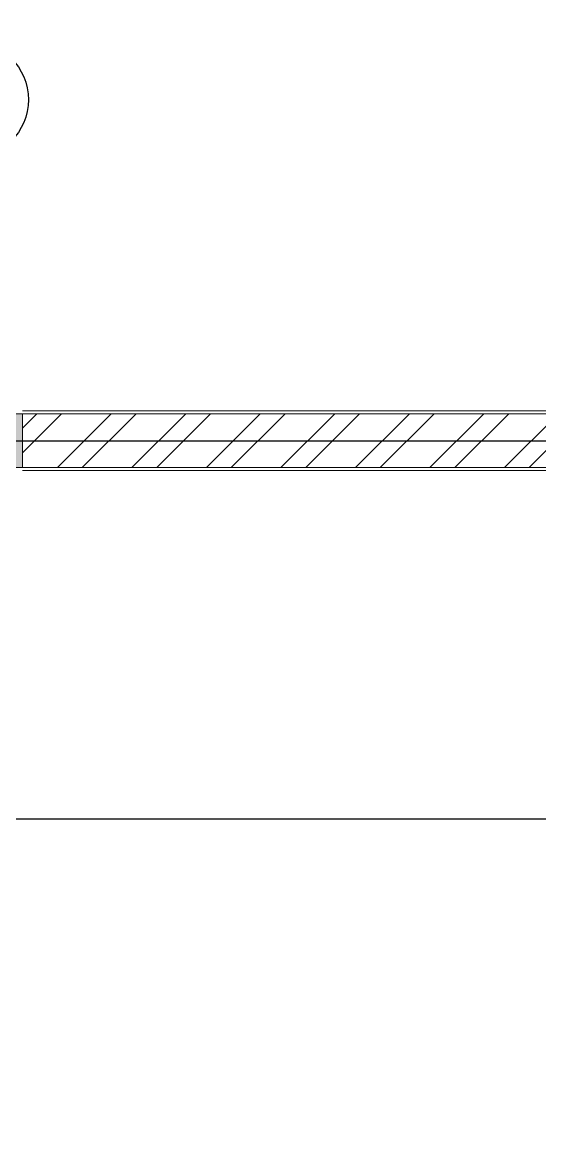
# Model space of a CAD drawing. Header units: millimetres. Extents: x 2659630 to 6742168, y -2425387 to -732288.
# Drawn here: x 3937961 to 3940169, y -1152052 to -1147251 of the extents above; entities that cross this region are included whole.
import ezdxf

# ---------------------------------------------------------------- set-up
doc = ezdxf.new("R2010")
doc.units = ezdxf.units.MM
for name, color, linetype, lineweight in [('A-ANNO-DIMS', 211, 'Continuous', 9), ('A-hatch', 253, 'Continuous', 0), ('A-PLASTER', 50, 'Continuous', 0), ('A-RCC', 2, 'Continuous', 0), ('A-WALL', 113, 'Continuous', 9), ('A-WALL-PATT', 111, 'Continuous', 0), ('S-GRID-IDEN', 1, 'Continuous', 9)]:
    doc.layers.add(name, color=color, linetype=linetype, lineweight=lineweight)
doc.layers.add('A-LINE 08', color=8, linetype='Continuous')
doc.layers.get('A-ANNO-DIMS').off()

# ---------------------------------------------------------------- blocks, each defined once
blk = doc.blocks.new('Grid - M_Grid Head - Circle_02-314212-GROUND FLOOR PLAN_01')
at = {"layer": 'A-LINE 08'}
blk.add_circle((0, 0), 5.000000000000004, dxfattribs=at)
blk = doc.blocks.new('A$C2D2C472C')
at = {"layer": 'A-WALL-PATT'}
h = blk.add_hatch(dxfattribs=at)
h.set_pattern_fill('ANSI37', color=256, scale=600, style=0)
h.set_pattern_definition([(45, (-102930.4976328127, -114895.0412800389), (-53.03300858899107, 53.03300858899107), []), (135, (-102930.4976328127, -114895.0412800389), (-53.03300858899107, -53.03300858899106), [])])
edge = h.paths.add_edge_path()
edge.add_line((944.9995019281778, 1920.086653618404), (945.0008851355669, 2189.884832272088))
edge.add_arc((910.0008851359307, 2189.884989272134), 34.99999999998833, 359.9997429874282, 449.9997132388004)
edge.add_line((910.0010603083792, 2224.884989271683), (206.5573315929068, 2224.905706588062))
edge.add_arc((206.3435287130415, 2190.119336553427), 34.78702706265661, 89.64785493841943, 180.3515355871881)
edge.add_line((171.5571564060956, 2189.90590370784), (171.5104949169763, 989.9413756946597))
edge.add_arc((206.436017342523, 989.8668982434319), 34.92560183573225, 179.8778189455847, 270.1221930522632)
edge.add_line((206.5105021072231, 954.9413758334849), (479.9996885845903, 954.8601867418038))
edge.add_line((479.9996885845903, 954.8601867418038), (480.0000001211592, 839.860185584781))
edge.add_line((480.0000001211592, 839.860185584781), (206.5104973261623, 839.9413757038274))
edge.add_arc((206.4964083629893, 989.9011490803969), 149.9597740384099, 192.8758880656439, 270.00538303110875, ccw=False)
edge.add_line((60.30736402368348, 956.4841302904388), (60.0000001211738, 2189.906551396358))
edge.add_arc((204.1890972755355, 2195.622790524605), 144.3023600914457, 89.0594131363834, 182.2702476428867, ccw=False)
edge.add_arc((117.0175473045965, -14981488.51647655), 14983828.42245068, 89.99696775482101, 89.99965761188861, ccw=False)
edge.add_arc((909.9946922726667, 2189.870040024718), 150.0149508471489, 45.00209331497581, 89.99734813771352, ccw=False)
edge.add_arc((910.01583289064, 2189.891182187523), 149.9850524061101, -0.0026534085425282683, 45.00209331497041, ccw=False)
edge.add_line((1060.000885135916, 2189.884236272439), (1059.999510428475, 1919.979855106591))
edge.add_line((1059.999510428475, 1919.979855106591), (944.9995019281778, 1920.086653618404))

msp = doc.modelspace()

# ---------------------------------------------------------------- hatches: boundary and pattern name
at = {"layer": 'A-hatch', "true_color": 0x939598}
h = msp.add_hatch(color=252, dxfattribs=at)
h.dxf.hatch_style = 1
h.paths.add_polyline_path([(3957560.646365943, -1134452.537597807), (3957110.646365951, -1134452.53525081), (3957110.644018973, -1134902.531091481), (3957560.644018966, -1134902.53343848)])
h.paths.add_polyline_path([(3953640.646365992, -1134452.517152842), (3953190.646365996, -1134452.514805844), (3953190.644019025, -1134902.510646517), (3953640.644019018, -1134902.512993516)])
h.paths.add_polyline_path([(3949720.646366042, -1134452.496707878), (3949270.646366051, -1134452.494360879), (3949270.644019074, -1134902.490201554), (3949720.644019066, -1134902.492548549)])
h.paths.add_polyline_path([(3945800.6463661, -1134452.476262912), (3945350.646366104, -1134452.473915915), (3945350.64401913, -1134902.469846768), (3945800.644019119, -1134902.472193768)])
h.paths.add_polyline_path([(3941880.646366148, -1134452.455817948), (3941430.646366159, -1134452.45347095), (3941430.645166586, -1134682.453470948), (3941880.645166579, -1134682.455817946)])
h.paths.add_polyline_path([(3937960.64636621, -1134452.435372984), (3937510.646366215, -1134452.433025985), (3937510.645166638, -1134682.433025982), (3937960.64516664, -1134682.435372981)])
h.paths.add_polyline_path([(3934340.64640822, -1134452.416492685), (3933890.646408227, -1134452.414145686), (3933890.645208652, -1134682.414145685), (3934340.645208645, -1134682.416492681)])
h.paths.add_polyline_path([(3930830.64645025, -1134452.394120821), (3930380.64645025, -1134452.391773821), (3930380.646450228, -1134452.395839099), (3930610.641185391, -1134682.392973373), (3930830.645250666, -1134682.394120816)])
h.paths.add_polyline_path([(3930380.646450228, -1134452.395839099), (3930380.645250672, -1134682.391773819), (3930610.641185391, -1134682.392973373)])
h.paths.add_polyline_path([(3930610.626944083, -1138192.392879304), (3930380.626944081, -1138192.391679727), (3930380.624597087, -1138642.391679723), (3930610.624597087, -1138642.392879299)])
h.paths.add_polyline_path([(3930610.591634815, -1144962.388812352), (3930380.591634816, -1144962.387612774), (3930380.589287817, -1145412.38761277), (3930610.589287817, -1145412.388812346)])
h.paths.add_polyline_path([(3930830.570981204, -1148922.394120623), (3930610.570887162, -1148922.3929732), (3930380.569781638, -1149152.391679577), (3930380.569781638, -1149152.391773622), (3930830.56978163, -1149152.394120621)])
h.paths.add_polyline_path([(3930610.570887162, -1148922.3929732), (3930380.570981209, -1148922.391773624), (3930380.569781638, -1149152.391679577)])
h.paths.add_polyline_path([(3934340.570939197, -1148922.41242721), (3933890.570939201, -1148922.410080213), (3933890.56973963, -1149152.410080211), (3934340.56973962, -1149152.412427207)])
h.paths.add_polyline_path([(3937960.570897191, -1148922.431307512), (3937510.570897195, -1148922.428960513), (3937510.569697618, -1149152.428960508), (3937960.569697614, -1149152.431307509)])
h.paths.add_polyline_path([(3945800.572128422, -1148702.472103402), (3945350.572128429, -1148702.469756403), (3945350.569781424, -1149152.471219631), (3945800.569781418, -1149152.473566631)])
h.paths.add_polyline_path([(3949720.572128371, -1148702.492548365), (3949270.572128377, -1148702.490201366), (3949270.569781377, -1149152.490295405), (3949720.569781373, -1149152.492642402)])
h.paths.add_polyline_path([(3953640.572128321, -1148702.512993329), (3953190.57212833, -1148702.51064633), (3953190.569781332, -1149152.510740369), (3953640.569781321, -1149152.513087368)])
h.paths.add_polyline_path([(3957560.572128271, -1148702.533438294), (3957110.572128276, -1148702.531091296), (3957110.569781276, -1149152.531185333), (3957560.569781273, -1149152.533532332)])
h.paths.add_polyline_path([(3941855.591420352, -1144987.447555278), (3941455.591420355, -1144987.445469056), (3941455.589334133, -1145387.445469051), (3941855.589334129, -1145387.447555272)])
h.paths.add_polyline_path([(3941855.615316493, -1138242.451622172), (3941455.615316496, -1138242.449535951), (3941455.613230274, -1138642.449535947), (3941855.613230268, -1138642.451622167)])
h.paths.add_polyline_path([(3937850.626943993, -1138192.430639903), (3937620.626943993, -1138192.429440327), (3937620.624596993, -1138642.429440321), (3937850.624596993, -1138642.430639896)])
h.paths.add_polyline_path([(3937850.590445138, -1145190.510984966), (3937850.491814694, -1145190.511000142), (3937850.56663579, -1145156.14345493), (3937850.454440559, -1145104.36075353), (3937850.590894456, -1145104.360732537), (3937850.59163472, -1144962.426666991), (3937620.591634729, -1144962.425467415), (3937620.589287727, -1145412.425467409), (3937850.589287725, -1145412.426666985)])
h.paths.add_polyline_path([(3934230.626370304, -1138302.415918924), (3934120.622784718, -1138192.411185872), (3934000.626944034, -1138192.410560027), (3934000.624597038, -1138642.410560022), (3934230.624597036, -1138642.411759598)])
h.paths.add_polyline_path([(3934230.626944034, -1138192.411759605), (3934120.622784716, -1138192.411185872), (3934230.626370304, -1138302.415918924)], flags=17)
at = {"layer": 'A-WALL-PATT'}
h = msp.add_hatch(dxfattribs=at)
h.set_pattern_fill('ANSI32', color=256, scale=600, angle=360, style=0)
h.set_pattern_definition([(45, (3771155.868324937, -1322788.619425277), (-159.0990257669732, 159.0990257669732), []), (45, (3771261.934341937, -1322788.619425277), (-159.0990257669732, 159.0990257669732), [])])
h.paths.add_polyline_path([(3941430.556130513, -1148922.454970847), (3937960.570896927, -1148922.481836506), (3937960.569697112, -1149152.527489793), (3941430.554930335, -1149152.571565066)])

# ---------------------------------------------------------------- linework, layer by layer
at = {"layer": 'A-LINE 08'}
for p, q in [((3927426.963802374, -1149037.402390883), (3959764.099472485, -1149037.402390883)), ((3928880.561958325, -1150652.383856229), (3985790.561957556, -1150652.680673306))]:
    msp.add_line(p, q, dxfattribs=at)
at = {"layer": 'A-PLASTER'}
for p, q in [((3942530.312675109, -1148910.446456204), (3937960.570755662, -1148910.481836507)), ((3942530.312675111, -1149164.585534037), (3937960.569544688, -1149164.527489792))]:
    msp.add_line(p, q, dxfattribs=at)
at = {"layer": 'A-RCC'}
for p, q in [((3937960.570897191, -1148922.431307512), (3937510.570897195, -1148922.428960513)), ((3937960.569697614, -1149152.431307509), (3937960.570897191, -1148922.431307512)), ((3937510.569697618, -1149152.428960508), (3937960.569697614, -1149152.431307509))]:
    msp.add_line(p, q, dxfattribs=at)
at = {"layer": 'A-WALL', "color": 1}
msp.add_line((3937960.569697111, -1149152.527489793), (3937960.570848635, -1148922.468837268), dxfattribs=at)
at = {"layer": 'A-WALL'}
for p, q in [((3942518.165994948, -1148922.446550247), (3937960.57084857, -1148922.481836506)), ((3942518.165994948, -1149152.585379751), (3937960.569697111, -1149152.527489793))]:
    msp.add_line(p, q, dxfattribs=at)

# ---------------------------------------------------------------- block references
at = {"layer": 'A-ANNO-DIMS'}
msp.add_blockref('A$C2D2C472C', (3939915.646450042, -1155072.325244291), dxfattribs=at)
at = {"layer": 'S-GRID-IDEN', "xscale": 49.99999999999998, "yscale": 49.99999999999998, "zscale": 49.99999999999998}
msp.add_blockref('Grid - M_Grid Head - Circle_02-314212-GROUND FLOOR PLAN_01', (3937735.646450163, -1147580.813245523), dxfattribs=at)

doc.saveas('drawing.dxf')
